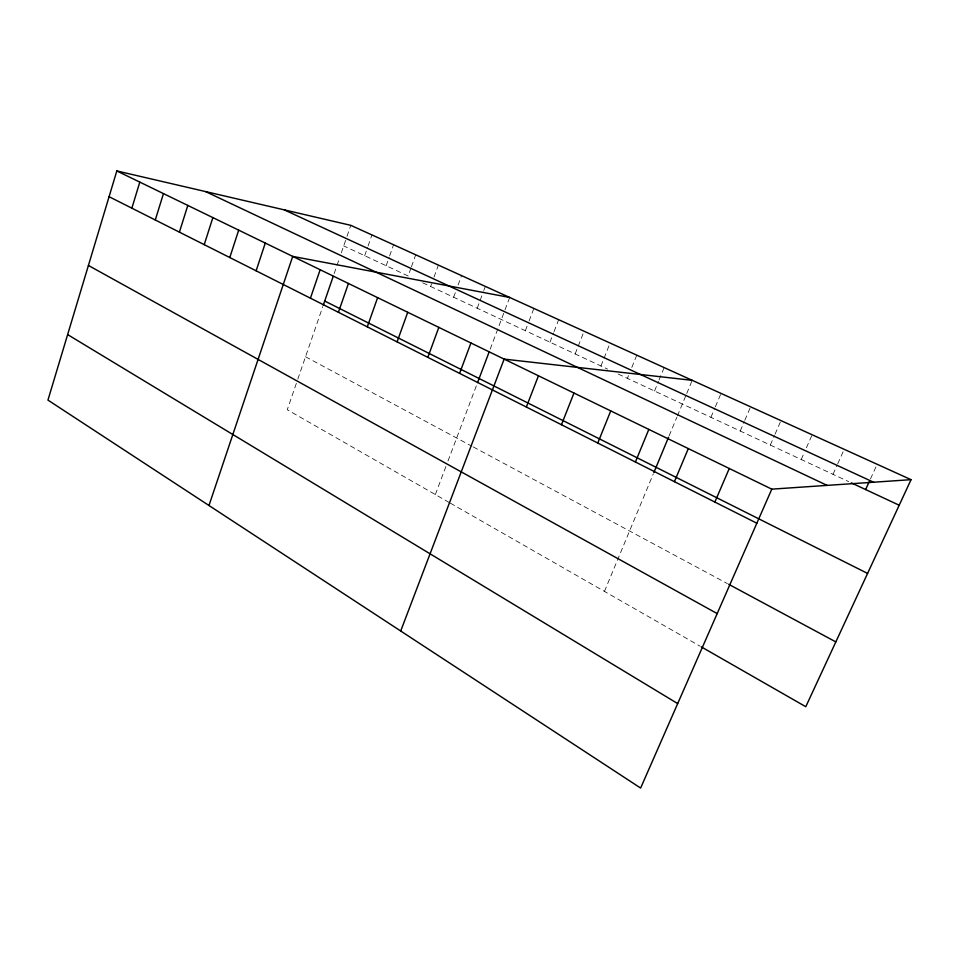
<?xml version="1.0" encoding="UTF-8"?>
<svg xmlns="http://www.w3.org/2000/svg" width="959" height="959" viewBox="0 0 959 959"><rect width="100%" height="100%" fill="white"/><g stroke="black" fill="none" stroke-linecap="round" stroke-linejoin="round"><path stroke-width="0.72" stroke-dasharray="4.79 3.6" d="M296.355 383.372L287.268 409.745L449.076 502.42M297.805 379.165L322.787 306.64M334.164 273.615L336.549 266.686M337.029 265.307L339.414 258.379M341.32 252.84L346.535 237.688M347.014 236.31L350.79 225.329M364.696 255.717L367.597 247.398M368.076 246.019L371.948 234.931M386.165 265.739L389.126 257.348M389.63 255.945L393.574 244.761M410.979 268.052L408.138 275.988L343.706 245.912M411.447 266.722L415.715 254.806M430.627 286.489L431.586 283.816M434.019 277.127L438.371 265.092M453.643 297.23L455.621 291.836M458.102 285.075L461.579 275.629M477.21 308.235L483.312 291.872M483.816 290.505L485.338 286.417M435.338 494.556L445.947 466.434M447.985 461.015L477.055 383.948M490.181 349.172L504.482 311.243M504.997 309.865L509.673 297.458M525.364 330.711L528.553 322.368M529.092 320.977L533.875 308.45M549.951 342.195L553.535 332.929M554.05 331.61L558.665 319.695M575.136 353.955L584.067 331.227M600.945 366.002L610.092 343.046M627.402 378.349L628.505 375.616M631.813 367.441L636.776 355.154M654.541 391.02L658.485 381.37M659.061 379.992L664.143 367.585M604.446 591.403L653.271 473.962M669.13 435.83L676.85 417.261M677.402 415.942L686.188 394.796M686.74 393.478L692.206 380.327M710.919 417.333L714.851 408.031M715.402 406.7L721.024 393.406M740.228 431.023L744.256 421.612M744.831 420.27L750.585 406.82M770.317 445.06L774.452 435.554M775.052 434.199L780.962 420.605M801.233 459.493L804.098 452.984M806.399 447.781L812.153 434.775M832.987 474.321L837.123 465.115M837.71 463.796L844.208 449.327M870.484 478.913L875.951 466.949M422.691 282.785L607.562 369.083M618.147 374.022L848.655 481.634M305.525 356.736L471.972 446.247M473.255 446.93L727.413 583.599M450.322 503.139L700.01 646.138"/><path stroke-width="1.44" d="M911.05 479.668L350.79 225.329L116.818 170.942L47.95 400.095L640.624 788.058L771.791 489.15L911.05 479.668L805.788 706.711L701.257 646.846M131.851 208.175L139.81 182.114M155.286 219.983L163.462 193.598M179.405 232.138L187.808 205.43M204.219 244.653L212.874 217.609M229.788 257.539L238.683 230.148M256.125 270.81L265.283 243.071M208.978 505.513L292.711 256.401L509.673 297.458M310.428 298.189L320.15 269.731M323.267 305.25L333.217 276.36M338.419 312.298L348.441 283.48M367.297 326.851L377.63 297.65M397.086 341.872L407.731 312.286M427.834 357.371L438.826 327.391M459.589 373.387L470.941 342.986M477.57 382.593L489.126 351.965M400.706 631.01L504.134 359.11L692.206 380.327M526.347 407.036L538.455 375.796M561.447 424.729L573.973 393.046M597.781 443.046L610.739 410.908M635.409 462.01L648.823 429.416M653.834 472.631L668.567 437.196M674.417 481.67L688.31 448.596M714.863 502.06L729.272 468.495M865.629 489.558L869.274 481.574M284.296 209.877L873.565 482.221M851.268 482.856L899.194 505.225M205.55 191.572L827.09 485.386M116.818 170.942L771.791 489.15M324.717 301.042L867.583 573.422M109.074 196.691L756.843 523.218M728.684 584.295L835.828 641.907M88.408 265.451L717.188 613.592M67.633 334.583L677.689 703.594"/></g></svg>
